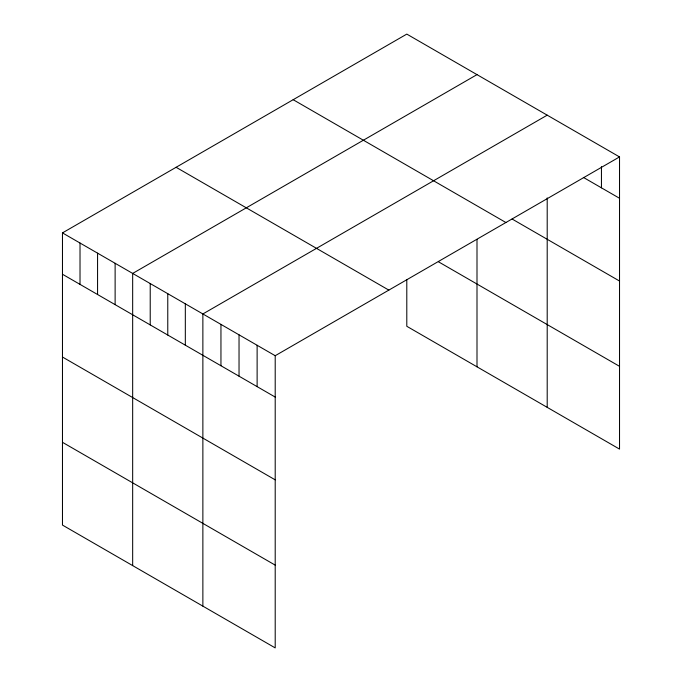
<?xml version="1.0" encoding="UTF-8"?>
<svg xmlns="http://www.w3.org/2000/svg" width="682" height="682" viewBox="0 0 682 682"><rect width="100%" height="100%" fill="white"/><g stroke="black" fill="none" stroke-linecap="round" stroke-linejoin="round"><path stroke-width="1.02" d="M62.471 232.894L275.204 355.714L275.204 647.9L62.471 525.08L62.471 232.894L406.796 34.1L619.529 156.92L619.529 449.106L406.796 326.286L406.796 279.722M476.999 74.628L132.666 273.431L132.666 565.608M547.203 115.164L202.869 313.959L202.869 606.145M275.204 355.714L619.529 156.92M583.366 177.397L619.529 198.274M512.105 219.024L619.529 281.044M293.166 99.7L505.899 222.52M438.39 261.752L619.529 366.328M176.101 167.295L388.834 290.114M62.471 274.249L275.204 397.069M62.471 357.027L275.204 479.847M62.471 442.311L275.204 565.131M601.447 166.63L601.447 187.831M547.203 197.899L547.203 407.342M476.999 239.365L476.999 366.814M257.123 345.28L257.123 386.634M239.032 334.836L239.032 376.191M220.951 324.402L220.951 365.757M185.325 303.822L185.325 345.177M167.772 293.695L167.772 335.05M150.219 283.559L150.219 324.913M115.122 263.295L115.122 304.649M97.569 253.167L97.569 294.513M80.016 243.031L80.016 284.385"/></g></svg>
